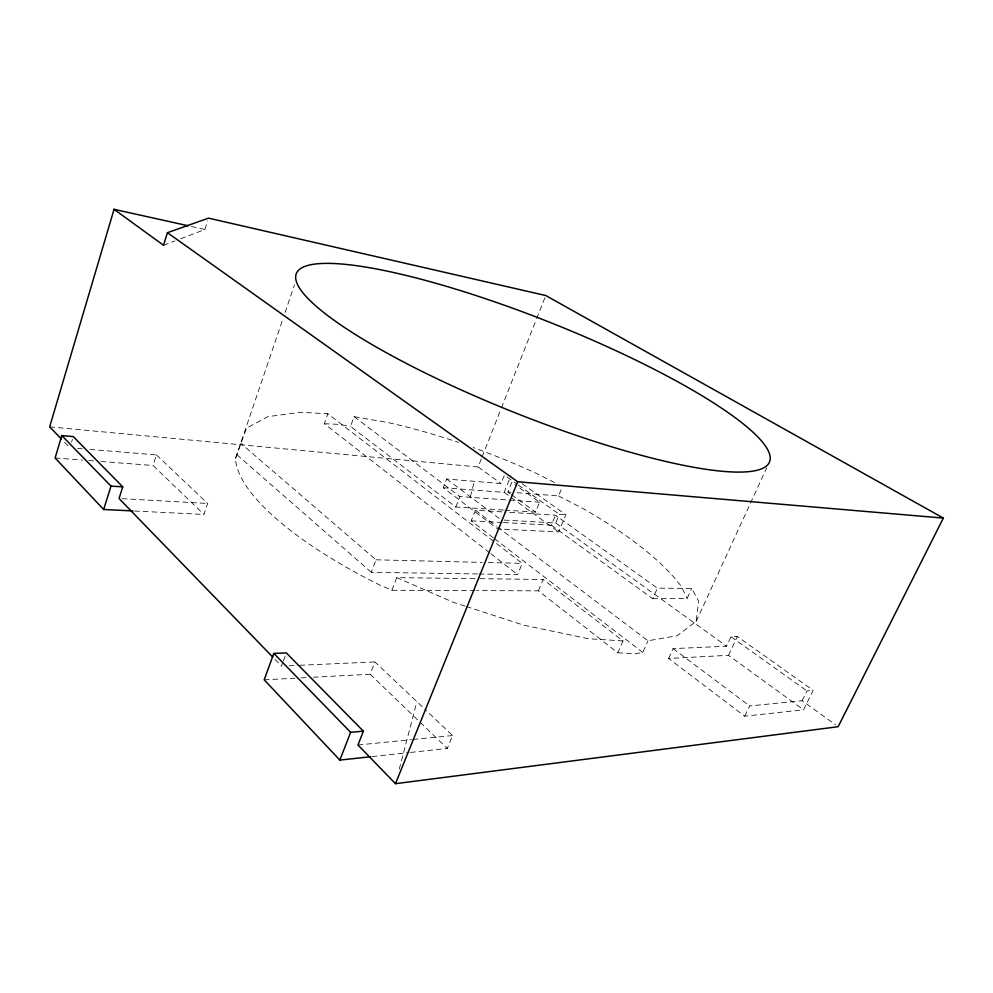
<?xml version="1.0" encoding="UTF-8"?>
<svg xmlns="http://www.w3.org/2000/svg" width="993" height="993" viewBox="0 0 993 993"><rect width="100%" height="100%" fill="white"/><g stroke="black" fill="none" stroke-linecap="round" stroke-linejoin="round"><path stroke-width="0.74" stroke-dasharray="4.96 3.72" d="M497.605 527.022L648.019 640.783L677.114 635.743L696.167 621.419L698.588 601.15L691.699 588.39L657.391 588.166L555.459 515.206L504.667 512.053M399.26 769.165L416.874 701.679M470.347 496.773L474.369 481.32M71.57 442.17L72.415 439.378M180.664 238.754L204.918 229.495L207.624 220.98M156.435 454.931L207.661 503.463L203.962 514.436L153.046 465.481L156.435 454.931L89.978 449.419M475.151 590.599L391.85 590.276L379.165 584.74A245.159 77.64 21.7 0 1 235.54 458.418L283.117 318.306M285.103 312.472L294.524 284.743M235.54 458.418L246.487 428.144L267.924 416.638L300.693 412.281L327.851 413.771L494.117 541.731M489.636 552.778L324.301 423.701L327.851 413.771M503.364 510.03L455.812 507.013L350.529 426.419L354.067 416.663L388.474 422.658A245.767 75.828 21.7 0 1 458.58 442.431M282.955 662.145L281.503 666.092L273.969 658.322M283.439 660.829L286.332 652.935M477.546 573.966L371.27 572.278L376.012 559.804L240.778 443.374M391.85 590.276L396.728 577.641L478.427 578.658M313.329 677.226L370.141 674.235L374.92 661.921L423.577 708.021M522.157 483.715L565.861 514.746L558.662 531.938L497.63 528.934L443.25 487.712L446.627 479.023L501.055 483.529L504.419 475.151L516.906 484.05M455.812 507.013L459.92 496.562L507.435 499.951M49.65 426.866L478.117 466.983L481.531 458.344M482.089 456.904L500.857 409.352M501.415 407.912L536.096 320.031M536.667 318.592L545.194 296.969M493.273 537.734L471.203 520.816L475.424 510.228L503.128 511.954M443.25 487.712L504.208 492.391L510.923 475.734M510.29 493.769L507.882 492.031L511.792 482.35L516.633 485.813M504.903 510.129L535.575 512.078L539.633 502.235L517.849 486.669M479.085 573.991L517.601 574.599L522.244 563.366L495.346 542.662M410.457 752.433L447.297 748.437L452.634 735.552L424.694 709.089M517.105 492.739L558.562 495.941L561.877 487.96M503.563 522.579L551.314 525.16L555.459 515.206M504.295 520.109L555.745 522.988L559.357 514.337L565.861 514.746M538.392 590.835L543.171 579.465L623.008 640.919L617.745 652.786L538.392 590.835L476.69 590.599M551.314 525.16L652.686 598.692L657.391 588.166M617.745 652.786L635.508 653.766L642.781 652.426L648.019 640.783M652.686 598.692L687.044 598.618L691.699 588.39M668.587 658.471L673.093 648.615L726.566 646.22L731.009 636.761L737.34 636.525L813.155 690.358L803.548 709.809L744.738 716.189L668.587 658.471L728.514 655.318L803.548 709.809M696.167 621.419L749.814 504.568M750.46 503.166L766.621 467.964M728.514 655.318L737.34 636.525M744.738 716.189L749.665 705.961L802.133 700.723L835.647 724.915M802.133 700.723L806.961 690.929L813.155 690.358M163.547 245.283L174.954 240.927M372.077 756.592L408.93 752.595M357.964 744.986L411.425 739.661M412.951 739.5L452.634 735.552M264.2 679.82L294.909 678.207M301.04 677.884L307.185 677.549M289.162 665.744L298.347 665.335M299.886 665.273L374.92 661.921M479.967 578.683L543.171 579.465M376.012 559.804L482.213 562.386M488.382 562.534L522.244 563.366M324.301 423.701L338.265 424.346L350.529 426.419M134.527 511.01L203.962 514.436M471.203 520.816L502.024 522.492M122.114 498.66L207.661 503.463M623.008 640.919L588.464 638.735L523.932 625.218L466.524 606.574M508.975 500.062L539.633 502.235M507.882 492.031L510.961 492.267M55.099 457.972L82.642 460.082M88.762 460.553L94.894 461.025M101.013 461.484L153.046 465.481M77.615 448.389L82.245 448.774M191.289 226.466L204.918 229.495M465.047 606.09L453.28 602.267L396.728 577.641M554.566 482.61L538.839 474.58A245.767 75.828 21.7 0 0 473.189 447.533M558.562 495.941L581.637 507.795A245.159 77.64 21.7 0 1 681.719 587.024L687.044 598.618M518.147 484.944L559.357 514.337M731.009 636.761L806.961 690.929M478.117 466.983L501.055 483.529M555.745 522.988L726.566 646.22M511.494 494.638L535.575 512.078M504.208 492.391L558.662 531.938M446.627 479.023L500.025 519.016M673.093 648.615L749.665 705.961M354.067 416.663L459.92 496.562M475.424 510.228L496.376 526.091M494.489 538.678L642.781 652.426M490.852 553.722L517.601 574.599M236.917 454.732L371.27 572.278M370.141 674.235L447.297 748.437M64.557 442.257L69.882 447.744"/><path stroke-width="1.49" d="M188.26 225.796L114.058 209.312L49.65 426.866L61.367 438.956M272.901 657.217L119.061 498.486L122.747 486.843L73.259 436.597L61.802 435.567L55.099 457.972L103.657 509.496L132.975 510.936M370.55 756.753L339.842 760.079L264.2 679.82L273.82 653.394L286.332 652.935L363.376 731.171L357.964 744.986L395.475 783.688L838.142 726.702L943.35 518.085L545.753 295.529L208.518 218.137L167.432 232.697L163.547 245.283L114.058 209.312M103.657 509.496L110.993 486.111L61.802 435.567M339.842 760.079L350.641 732.325L363.376 731.171M395.475 783.688L517.676 481.742L943.35 518.085M110.993 486.111L122.747 486.843M167.432 232.697L517.676 481.742M273.82 653.394L350.641 732.325M390.795 355.159A254.68 48.446 21.7 0 0 768.557 463.743A254.68 48.446 21.7 0 0 439.402 284.283A254.68 48.446 21.7 0 0 390.795 355.159"/></g></svg>
